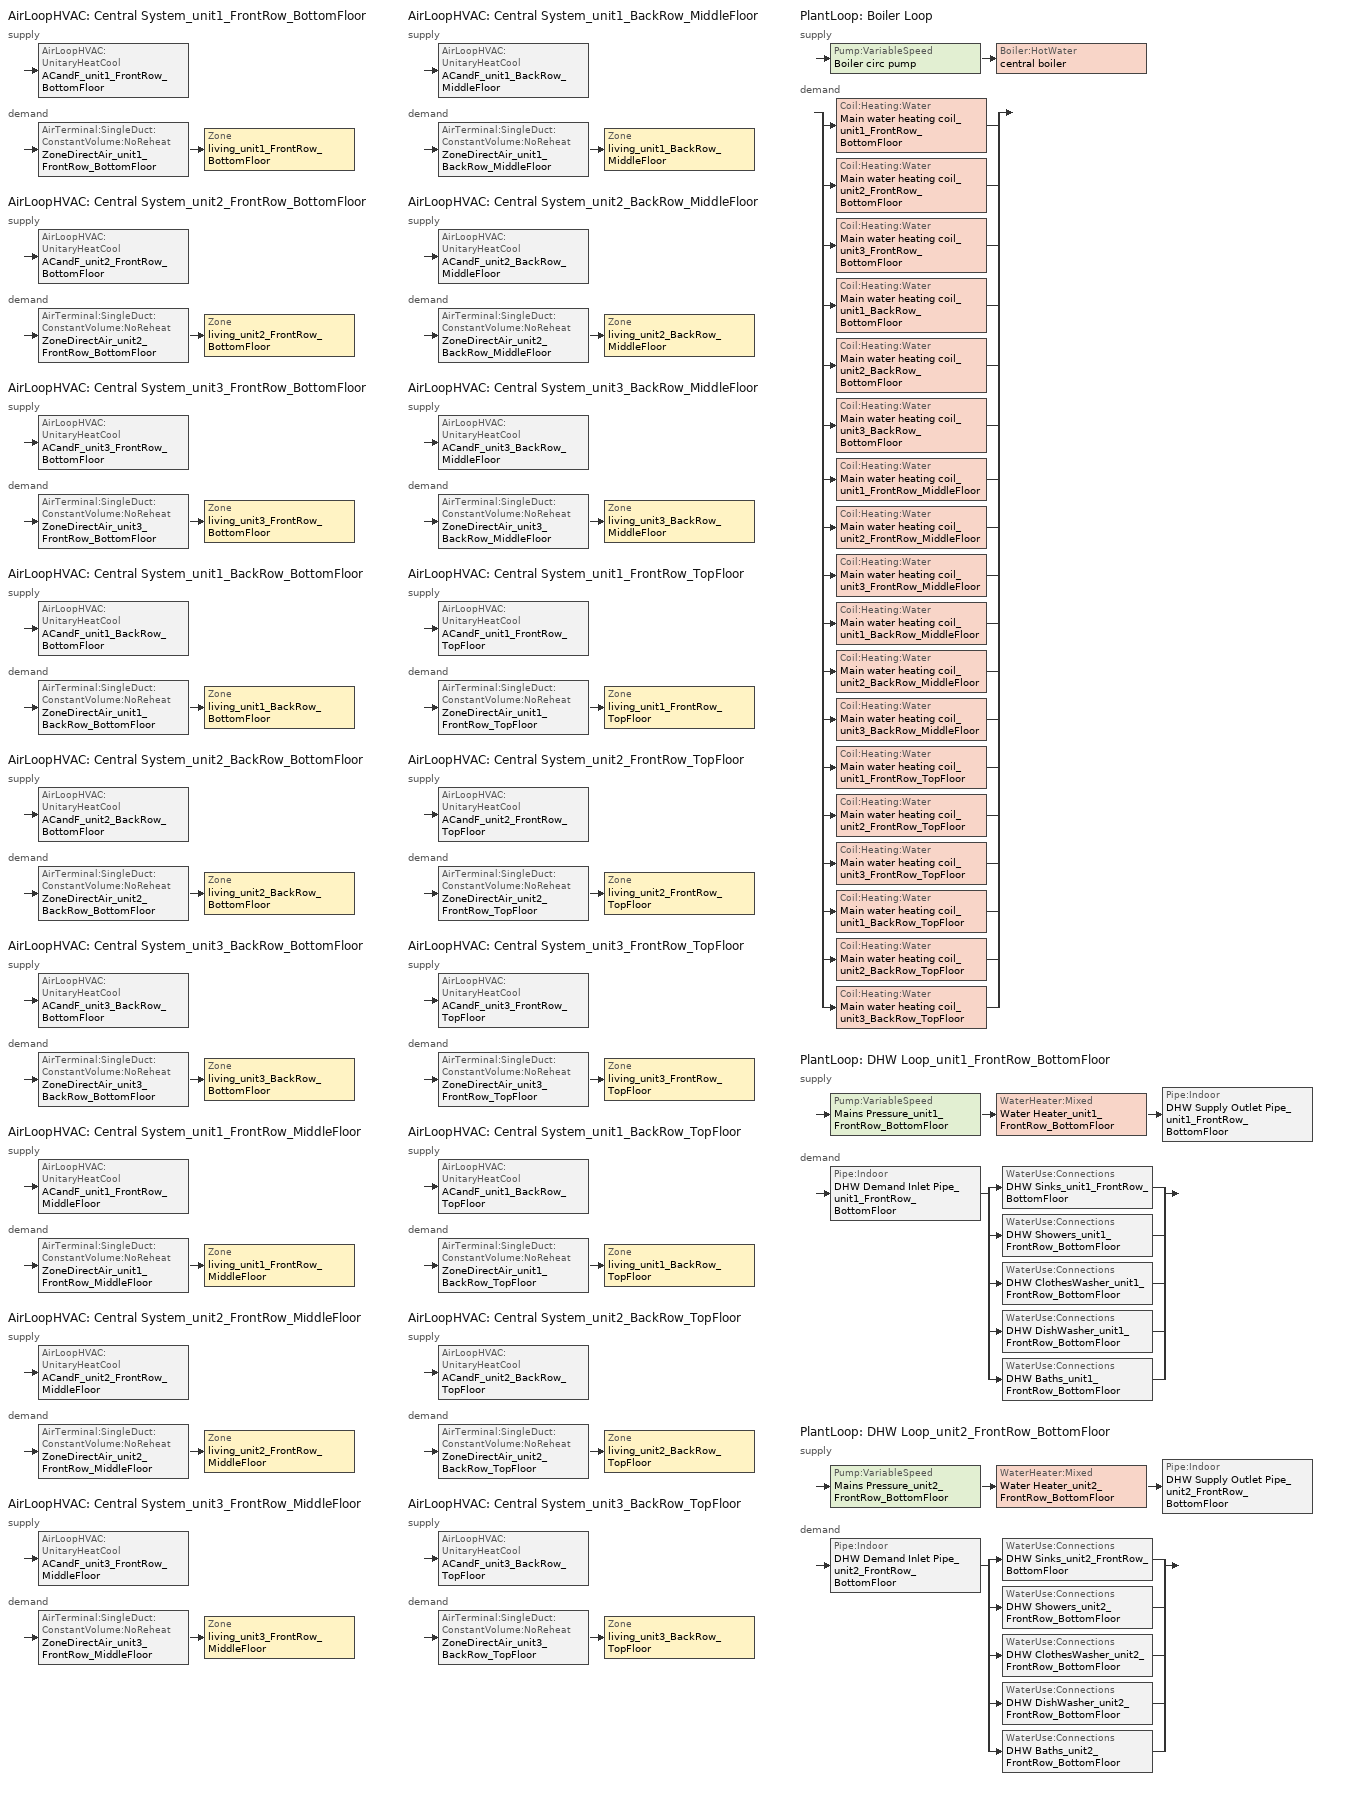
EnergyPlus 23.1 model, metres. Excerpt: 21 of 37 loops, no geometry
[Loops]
AirLoopHVAC 'Central System_unit1_FrontRow_BottomFloor'
 supply: AirLoopHVAC:UnitaryHeatCool 'ACandF_unit1_FrontRow_BottomFloor'
 demand: AirTerminal:SingleDuct:ConstantVolume:NoReheat 'ZoneDirectAir_unit1_FrontRow_BottomFloor' > Zone 'living_unit1_FrontRow_BottomFloor'
AirLoopHVAC 'Central System_unit2_FrontRow_BottomFloor'
 supply: AirLoopHVAC:UnitaryHeatCool 'ACandF_unit2_FrontRow_BottomFloor'
 demand: AirTerminal:SingleDuct:ConstantVolume:NoReheat 'ZoneDirectAir_unit2_FrontRow_BottomFloor' > Zone 'living_unit2_FrontRow_BottomFloor'
AirLoopHVAC 'Central System_unit3_FrontRow_BottomFloor'
 supply: AirLoopHVAC:UnitaryHeatCool 'ACandF_unit3_FrontRow_BottomFloor'
 demand: AirTerminal:SingleDuct:ConstantVolume:NoReheat 'ZoneDirectAir_unit3_FrontRow_BottomFloor' > Zone 'living_unit3_FrontRow_BottomFloor'
AirLoopHVAC 'Central System_unit1_BackRow_BottomFloor'
 supply: AirLoopHVAC:UnitaryHeatCool 'ACandF_unit1_BackRow_BottomFloor'
 demand: AirTerminal:SingleDuct:ConstantVolume:NoReheat 'ZoneDirectAir_unit1_BackRow_BottomFloor' > Zone 'living_unit1_BackRow_BottomFloor'
AirLoopHVAC 'Central System_unit2_BackRow_BottomFloor'
 supply: AirLoopHVAC:UnitaryHeatCool 'ACandF_unit2_BackRow_BottomFloor'
 demand: AirTerminal:SingleDuct:ConstantVolume:NoReheat 'ZoneDirectAir_unit2_BackRow_BottomFloor' > Zone 'living_unit2_BackRow_BottomFloor'
AirLoopHVAC 'Central System_unit3_BackRow_BottomFloor'
 supply: AirLoopHVAC:UnitaryHeatCool 'ACandF_unit3_BackRow_BottomFloor'
 demand: AirTerminal:SingleDuct:ConstantVolume:NoReheat 'ZoneDirectAir_unit3_BackRow_BottomFloor' > Zone 'living_unit3_BackRow_BottomFloor'
AirLoopHVAC 'Central System_unit1_FrontRow_MiddleFloor'
 supply: AirLoopHVAC:UnitaryHeatCool 'ACandF_unit1_FrontRow_MiddleFloor'
 demand: AirTerminal:SingleDuct:ConstantVolume:NoReheat 'ZoneDirectAir_unit1_FrontRow_MiddleFloor' > Zone 'living_unit1_FrontRow_MiddleFloor'
AirLoopHVAC 'Central System_unit2_FrontRow_MiddleFloor'
 supply: AirLoopHVAC:UnitaryHeatCool 'ACandF_unit2_FrontRow_MiddleFloor'
 demand: AirTerminal:SingleDuct:ConstantVolume:NoReheat 'ZoneDirectAir_unit2_FrontRow_MiddleFloor' > Zone 'living_unit2_FrontRow_MiddleFloor'
AirLoopHVAC 'Central System_unit3_FrontRow_MiddleFloor'
 supply: AirLoopHVAC:UnitaryHeatCool 'ACandF_unit3_FrontRow_MiddleFloor'
 demand: AirTerminal:SingleDuct:ConstantVolume:NoReheat 'ZoneDirectAir_unit3_FrontRow_MiddleFloor' > Zone 'living_unit3_FrontRow_MiddleFloor'
AirLoopHVAC 'Central System_unit1_BackRow_MiddleFloor'
 supply: AirLoopHVAC:UnitaryHeatCool 'ACandF_unit1_BackRow_MiddleFloor'
 demand: AirTerminal:SingleDuct:ConstantVolume:NoReheat 'ZoneDirectAir_unit1_BackRow_MiddleFloor' > Zone 'living_unit1_BackRow_MiddleFloor'
AirLoopHVAC 'Central System_unit2_BackRow_MiddleFloor'
 supply: AirLoopHVAC:UnitaryHeatCool 'ACandF_unit2_BackRow_MiddleFloor'
 demand: AirTerminal:SingleDuct:ConstantVolume:NoReheat 'ZoneDirectAir_unit2_BackRow_MiddleFloor' > Zone 'living_unit2_BackRow_MiddleFloor'
AirLoopHVAC 'Central System_unit3_BackRow_MiddleFloor'
 supply: AirLoopHVAC:UnitaryHeatCool 'ACandF_unit3_BackRow_MiddleFloor'
 demand: AirTerminal:SingleDuct:ConstantVolume:NoReheat 'ZoneDirectAir_unit3_BackRow_MiddleFloor' > Zone 'living_unit3_BackRow_MiddleFloor'
AirLoopHVAC 'Central System_unit1_FrontRow_TopFloor'
 supply: AirLoopHVAC:UnitaryHeatCool 'ACandF_unit1_FrontRow_TopFloor'
 demand: AirTerminal:SingleDuct:ConstantVolume:NoReheat 'ZoneDirectAir_unit1_FrontRow_TopFloor' > Zone 'living_unit1_FrontRow_TopFloor'
AirLoopHVAC 'Central System_unit2_FrontRow_TopFloor'
 supply: AirLoopHVAC:UnitaryHeatCool 'ACandF_unit2_FrontRow_TopFloor'
 demand: AirTerminal:SingleDuct:ConstantVolume:NoReheat 'ZoneDirectAir_unit2_FrontRow_TopFloor' > Zone 'living_unit2_FrontRow_TopFloor'
AirLoopHVAC 'Central System_unit3_FrontRow_TopFloor'
 supply: AirLoopHVAC:UnitaryHeatCool 'ACandF_unit3_FrontRow_TopFloor'
 demand: AirTerminal:SingleDuct:ConstantVolume:NoReheat 'ZoneDirectAir_unit3_FrontRow_TopFloor' > Zone 'living_unit3_FrontRow_TopFloor'
AirLoopHVAC 'Central System_unit1_BackRow_TopFloor'
 supply: AirLoopHVAC:UnitaryHeatCool 'ACandF_unit1_BackRow_TopFloor'
 demand: AirTerminal:SingleDuct:ConstantVolume:NoReheat 'ZoneDirectAir_unit1_BackRow_TopFloor' > Zone 'living_unit1_BackRow_TopFloor'
AirLoopHVAC 'Central System_unit2_BackRow_TopFloor'
 supply: AirLoopHVAC:UnitaryHeatCool 'ACandF_unit2_BackRow_TopFloor'
 demand: AirTerminal:SingleDuct:ConstantVolume:NoReheat 'ZoneDirectAir_unit2_BackRow_TopFloor' > Zone 'living_unit2_BackRow_TopFloor'
AirLoopHVAC 'Central System_unit3_BackRow_TopFloor'
 supply: AirLoopHVAC:UnitaryHeatCool 'ACandF_unit3_BackRow_TopFloor'
 demand: AirTerminal:SingleDuct:ConstantVolume:NoReheat 'ZoneDirectAir_unit3_BackRow_TopFloor' > Zone 'living_unit3_BackRow_TopFloor'
PlantLoop 'Boiler Loop'
 supply: Pump:VariableSpeed 'Boiler circ pump' > Boiler:HotWater 'central boiler'
 demand: split
  | Coil:Heating:Water 'Main water heating coil_unit1_FrontRow_BottomFloor'
  | Coil:Heating:Water 'Main water heating coil_unit2_FrontRow_BottomFloor'
  | Coil:Heating:Water 'Main water heating coil_unit3_FrontRow_BottomFloor'
  | Coil:Heating:Water 'Main water heating coil_unit1_BackRow_BottomFloor'
  | Coil:Heating:Water 'Main water heating coil_unit2_BackRow_BottomFloor'
  | Coil:Heating:Water 'Main water heating coil_unit3_BackRow_BottomFloor'
  | Coil:Heating:Water 'Main water heating coil_unit1_FrontRow_MiddleFloor'
  | Coil:Heating:Water 'Main water heating coil_unit2_FrontRow_MiddleFloor'
  | Coil:Heating:Water 'Main water heating coil_unit3_FrontRow_MiddleFloor'
  | Coil:Heating:Water 'Main water heating coil_unit1_BackRow_MiddleFloor'
  | Coil:Heating:Water 'Main water heating coil_unit2_BackRow_MiddleFloor'
  | Coil:Heating:Water 'Main water heating coil_unit3_BackRow_MiddleFloor'
  | Coil:Heating:Water 'Main water heating coil_unit1_FrontRow_TopFloor'
  | Coil:Heating:Water 'Main water heating coil_unit2_FrontRow_TopFloor'
  | Coil:Heating:Water 'Main water heating coil_unit3_FrontRow_TopFloor'
  | Coil:Heating:Water 'Main water heating coil_unit1_BackRow_TopFloor'
  | Coil:Heating:Water 'Main water heating coil_unit2_BackRow_TopFloor'
  | Coil:Heating:Water 'Main water heating coil_unit3_BackRow_TopFloor'
PlantLoop 'DHW Loop_unit1_FrontRow_BottomFloor'
 supply: Pump:VariableSpeed 'Mains Pressure_unit1_FrontRow_BottomFloor' > WaterHeater:Mixed 'Water Heater_unit1_FrontRow_BottomFloor' > Pipe:Indoor 'DHW Supply Outlet Pipe_unit1_FrontRow_BottomFloor'
 demand: Pipe:Indoor 'DHW Demand Inlet Pipe_unit1_FrontRow_BottomFloor' > split
  | WaterUse:Connections 'DHW Sinks_unit1_FrontRow_BottomFloor'
  | WaterUse:Connections 'DHW Showers_unit1_FrontRow_BottomFloor'
  | WaterUse:Connections 'DHW ClothesWasher_unit1_FrontRow_BottomFloor'
  | WaterUse:Connections 'DHW DishWasher_unit1_FrontRow_BottomFloor'
  | WaterUse:Connections 'DHW Baths_unit1_FrontRow_BottomFloor'
PlantLoop 'DHW Loop_unit2_FrontRow_BottomFloor'
 supply: Pump:VariableSpeed 'Mains Pressure_unit2_FrontRow_BottomFloor' > WaterHeater:Mixed 'Water Heater_unit2_FrontRow_BottomFloor' > Pipe:Indoor 'DHW Supply Outlet Pipe_unit2_FrontRow_BottomFloor'
 demand: Pipe:Indoor 'DHW Demand Inlet Pipe_unit2_FrontRow_BottomFloor' > split
  | WaterUse:Connections 'DHW Sinks_unit2_FrontRow_BottomFloor'
  | WaterUse:Connections 'DHW Showers_unit2_FrontRow_BottomFloor'
  | WaterUse:Connections 'DHW ClothesWasher_unit2_FrontRow_BottomFloor'
  | WaterUse:Connections 'DHW DishWasher_unit2_FrontRow_BottomFloor'
  | WaterUse:Connections 'DHW Baths_unit2_FrontRow_BottomFloor'
[Material] Thermal Absorptance=0.9
Name | Roughness | Thickness {m} | Conductivity {W/m-K} | Density {kg/m3} | Specific Heat {J/kg-K} | Solar Absorptance | Visible Absorptance
CopperPipe | MediumRough | 0.01905 | 401 | 2243 | 837 | 0.65 | 0.65
Pipe Insulation | VeryRough | 0.0406504 | 0.0331717 | 91 | 836 | 0.5 | 0.5
[Construction]
Insulated Pipe: Pipe Insulation, CopperPipe
[ThermostatSetpoint:DualSetpoint]
thermostat_living Dual SP Control: Heating Setpoint Temperature Schedule=heating_sch; Cooling Setpoint Temperature Schedule=cooling_sch
[Sizing:Zone] Zone Cooling Design Supply Air Temperature Input Method=SupplyAirTemperature; Zone Cooling Design Supply Air Temperature {C}=12; Zone Heating Design Supply Air Temperature Input Method=SupplyAirTemperature; Zone Heating Design Supply Air Temperature {C}=50; Zone Cooling Design Supply Air Humidity Ratio {kgWater/kgDryAir}=0.0075; Zone Heating Design Supply Air Humidity Ratio {kgWater/kgDryAir}=0.008; Cooling Design Air Flow Method=DesignDay; Cooling Minimum Air Flow per Zone Floor Area {m3/s-m2}=0.000762; Heating Design Air Flow Method=DesignDay; Heating Maximum Air Flow per Zone Floor Area {m3/s-m2}=0.002032; Heating Maximum Air Flow {m3/s}=0.141576; Heating Maximum Air Flow Fraction=0.3
Name | Design Specification Outdoor Air Object
living_unit1_FrontRow_BottomFloor | SZ_DSOA_living_unit1_FrontRow_BottomFloor
living_unit2_FrontRow_BottomFloor | SZ_DSOA_living_unit2_FrontRow_BottomFloor
living_unit3_FrontRow_BottomFloor | SZ_DSOA_living_unit3_FrontRow_BottomFloor
living_unit1_BackRow_BottomFloor | SZ_DSOA_living_unit1_BackRow_BottomFloor
living_unit2_BackRow_BottomFloor | SZ_DSOA_living_unit2_BackRow_BottomFloor
living_unit3_BackRow_BottomFloor | SZ_DSOA_living_unit3_BackRow_BottomFloor
living_unit1_FrontRow_MiddleFloor | SZ_DSOA_living_unit1_FrontRow_MiddleFloor
living_unit2_FrontRow_MiddleFloor | SZ_DSOA_living_unit2_FrontRow_MiddleFloor
living_unit3_FrontRow_MiddleFloor | SZ_DSOA_living_unit3_FrontRow_MiddleFloor
living_unit1_BackRow_MiddleFloor | SZ_DSOA_living_unit1_BackRow_MiddleFloor
living_unit2_BackRow_MiddleFloor | SZ_DSOA_living_unit2_BackRow_MiddleFloor
living_unit3_BackRow_MiddleFloor | SZ_DSOA_living_unit3_BackRow_MiddleFloor
living_unit1_FrontRow_TopFloor | SZ_DSOA_living_unit1_FrontRow_TopFloor
living_unit2_FrontRow_TopFloor | SZ_DSOA_living_unit2_FrontRow_TopFloor
living_unit3_FrontRow_TopFloor | SZ_DSOA_living_unit3_FrontRow_TopFloor
living_unit1_BackRow_TopFloor | SZ_DSOA_living_unit1_BackRow_TopFloor
living_unit2_BackRow_TopFloor | SZ_DSOA_living_unit2_BackRow_TopFloor
living_unit3_BackRow_TopFloor | SZ_DSOA_living_unit3_BackRow_TopFloor
[Sizing:System] Type of Load to Size On=Sensible; Design Outdoor Air Flow Rate {m3/s}=autosize; Central Heating Maximum System Air Flow Ratio=1; Preheat Design Temperature {C}=7; Preheat Design Humidity Ratio {kgWater/kgDryAir}=0.008; Precool Design Temperature {C}=11; Precool Design Humidity Ratio {kgWater/kgDryAir}=0.0075; Central Cooling Design Supply Air Temperature {C}=12; Central Heating Design Supply Air Temperature {C}=50; Tpye of Zone Sum to Use=NonCoincident; 100% Outdoor Air in Cooling=No; 100% Outdoor Air in Heating=No; Central Cooling Design Supply Air Humidity Ratio {kgWater/kgDryAir}=0.0075; Central Heating Design Supply Air Humidity Ratio {kgWater/kgDryAir}=0.008; Cooling Supply Air Flow Rate Method=DesignDay; Heating Supply Air Flow Rate Method=DesignDay; Zone Maximum Outdoor Air Fraction=1; Cooling Design Capacity Method=FractionOfAutosizedCoolingCapacity; Cooling Design Capacity {W}=autosize; Fraction of Autosized Cooling Design Capacity=1.25; Heating Design Capacity Method=FractionOfAutosizedHeatingCapacity; Heating Design Capacity {W}=autosize; Fraction of Autosized Heating Design Capacity=1.15; Central Cooling Capacity Control Method=OnOff
Central System_unit1_FrontRow_BottomFloor; Central System_unit2_FrontRow_BottomFloor; Central System_unit3_FrontRow_BottomFloor; Central System_unit1_BackRow_BottomFloor; Central System_unit2_BackRow_BottomFloor; Central System_unit3_BackRow_BottomFloor; Central System_unit1_FrontRow_MiddleFloor; Central System_unit2_FrontRow_MiddleFloor; Central System_unit3_FrontRow_MiddleFloor; Central System_unit1_BackRow_MiddleFloor; Central System_unit2_BackRow_MiddleFloor; Central System_unit3_BackRow_MiddleFloor; Central System_unit1_FrontRow_TopFloor; Central System_unit2_FrontRow_TopFloor; Central System_unit3_FrontRow_TopFloor; Central System_unit1_BackRow_TopFloor; Central System_unit2_BackRow_TopFloor; Central System_unit3_BackRow_TopFloor
[ZoneControl:Thermostat] Control Type Schedule=zone_control_type; Control 1=thermostat_living Dual SP Control
Name | Zone or ZoneList
Zone Thermostat_unit1_FrontRow_BottomFloor | living_unit1_FrontRow_BottomFloor
Zone Thermostat_unit2_FrontRow_BottomFloor | living_unit2_FrontRow_BottomFloor
Zone Thermostat_unit3_FrontRow_BottomFloor | living_unit3_FrontRow_BottomFloor
Zone Thermostat_unit1_BackRow_BottomFloor | living_unit1_BackRow_BottomFloor
Zone Thermostat_unit2_BackRow_BottomFloor | living_unit2_BackRow_BottomFloor
Zone Thermostat_unit3_BackRow_BottomFloor | living_unit3_BackRow_BottomFloor
Zone Thermostat_unit1_FrontRow_MiddleFloor | living_unit1_FrontRow_MiddleFloor
Zone Thermostat_unit2_FrontRow_MiddleFloor | living_unit2_FrontRow_MiddleFloor
Zone Thermostat_unit3_FrontRow_MiddleFloor | living_unit3_FrontRow_MiddleFloor
Zone Thermostat_unit1_BackRow_MiddleFloor | living_unit1_BackRow_MiddleFloor
Zone Thermostat_unit2_BackRow_MiddleFloor | living_unit2_BackRow_MiddleFloor
Zone Thermostat_unit3_BackRow_MiddleFloor | living_unit3_BackRow_MiddleFloor
Zone Thermostat_unit1_FrontRow_TopFloor | living_unit1_FrontRow_TopFloor
Zone Thermostat_unit2_FrontRow_TopFloor | living_unit2_FrontRow_TopFloor
Zone Thermostat_unit3_FrontRow_TopFloor | living_unit3_FrontRow_TopFloor
Zone Thermostat_unit1_BackRow_TopFloor | living_unit1_BackRow_TopFloor
Zone Thermostat_unit2_BackRow_TopFloor | living_unit2_BackRow_TopFloor
Zone Thermostat_unit3_BackRow_TopFloor | living_unit3_BackRow_TopFloor
[AirTerminal:SingleDuct:ConstantVolume:NoReheat] Availability Schedule=always_avail; Maximum Air Flow Rate {m3/s}=autosize
ZoneDirectAir_unit1_FrontRow_BottomFloor; ZoneDirectAir_unit2_FrontRow_BottomFloor; ZoneDirectAir_unit3_FrontRow_BottomFloor; ZoneDirectAir_unit1_BackRow_BottomFloor; ZoneDirectAir_unit2_BackRow_BottomFloor; ZoneDirectAir_unit3_BackRow_BottomFloor; ZoneDirectAir_unit1_FrontRow_MiddleFloor; ZoneDirectAir_unit2_FrontRow_MiddleFloor; ZoneDirectAir_unit3_FrontRow_MiddleFloor; ZoneDirectAir_unit1_BackRow_MiddleFloor; ZoneDirectAir_unit2_BackRow_MiddleFloor; ZoneDirectAir_unit3_BackRow_MiddleFloor; ZoneDirectAir_unit1_FrontRow_TopFloor; ZoneDirectAir_unit2_FrontRow_TopFloor; ZoneDirectAir_unit3_FrontRow_TopFloor; ZoneDirectAir_unit1_BackRow_TopFloor; ZoneDirectAir_unit2_BackRow_TopFloor; ZoneDirectAir_unit3_BackRow_TopFloor
[DesignSpecification:OutdoorAir] Outdoor Air Method=Flow/Zone; Outdoor Air Flow per Person {m3/s-person}=0; Outdoor Air Flow per Zone {m3/s}=0.0212376
SZ_DSOA_living_unit1_FrontRow_BottomFloor; SZ_DSOA_living_unit2_FrontRow_BottomFloor; SZ_DSOA_living_unit3_FrontRow_BottomFloor; SZ_DSOA_living_unit1_BackRow_BottomFloor; SZ_DSOA_living_unit2_BackRow_BottomFloor; SZ_DSOA_living_unit3_BackRow_BottomFloor; SZ_DSOA_living_unit1_FrontRow_MiddleFloor; SZ_DSOA_living_unit2_FrontRow_MiddleFloor; SZ_DSOA_living_unit3_FrontRow_MiddleFloor; SZ_DSOA_living_unit1_BackRow_MiddleFloor; SZ_DSOA_living_unit2_BackRow_MiddleFloor; SZ_DSOA_living_unit3_BackRow_MiddleFloor; SZ_DSOA_living_unit1_FrontRow_TopFloor; SZ_DSOA_living_unit2_FrontRow_TopFloor; SZ_DSOA_living_unit3_FrontRow_TopFloor; SZ_DSOA_living_unit1_BackRow_TopFloor; SZ_DSOA_living_unit2_BackRow_TopFloor; SZ_DSOA_living_unit3_BackRow_TopFloor
[Coil:Cooling:DX:SingleSpeed] Availability Schedule=always_avail; Gross Rated Total Cooling Capacity {W}=autosize; Gross Rated Sensible Heat Ratio=autosize; Gross Rated Cooling COP=4.09263; Rated Air Flow Rate {m3/s}=autosize; Total Cooling Capacity Function of Temperature Curve=Cool-Cap-FT; Total Cooling Capacity Function of Flow Fraction Curve=ConstantCubic; Energy Input Ratio Function of Temperature Curve=Cool-EIR-FT; Energy Input Ratio Function of Flow Fraction Curve=ConstantCubic; Part Load Fraction Correlation Curve=Cool-PLF-fPLR
DX Cooling Coil_unit1_FrontRow_BottomFloor; DX Cooling Coil_unit2_FrontRow_BottomFloor; DX Cooling Coil_unit3_FrontRow_BottomFloor; DX Cooling Coil_unit1_BackRow_BottomFloor; DX Cooling Coil_unit2_BackRow_BottomFloor; DX Cooling Coil_unit3_BackRow_BottomFloor; DX Cooling Coil_unit1_FrontRow_MiddleFloor; DX Cooling Coil_unit2_FrontRow_MiddleFloor; DX Cooling Coil_unit3_FrontRow_MiddleFloor; DX Cooling Coil_unit1_BackRow_MiddleFloor; DX Cooling Coil_unit2_BackRow_MiddleFloor; DX Cooling Coil_unit3_BackRow_MiddleFloor; DX Cooling Coil_unit1_FrontRow_TopFloor; DX Cooling Coil_unit2_FrontRow_TopFloor; DX Cooling Coil_unit3_FrontRow_TopFloor; DX Cooling Coil_unit1_BackRow_TopFloor; DX Cooling Coil_unit2_BackRow_TopFloor; DX Cooling Coil_unit3_BackRow_TopFloor
[Fan:OnOff] Availability Schedule=always_avail
Name | Fan Efficiency   #From the study from Dave... | Pressure Rise {Pa}   #based on 0.5W/cfm assuming 1200 cfm,motor eff = 0.65 @ 400cfm/ton and fan eff = 0.58... | Maximum Flow Rate {m3/s} | Motor Efficiency   #From the study from Dave @ 400cfm/ton and back calculating for seer > 13... | Motor In Airstream Fraction | Fan Efficiency			# Fan consumption added during post-processing @ 2.8 cfm/W | Pressure Rise {Pa} | Motor Efficiency | Fan Efficiency			 # Fan consumption added during post-processing @ 2.8 cfm/W
Supply Fan_unit1_FrontRow_BottomFloor; Supply Fan_unit2_FrontRow_BottomFloor; Supply Fan_unit3_FrontRow_BottomFloor; Supply Fan_unit1_BackRow_BottomFloor; Supply Fan_unit2_BackRow_BottomFloor; Supply Fan_unit3_BackRow_BottomFloor; Supply Fan_unit1_FrontRow_MiddleFloor; Supply Fan_unit2_FrontRow_MiddleFloor; Supply Fan_unit3_FrontRow_MiddleFloor; Supply Fan_unit1_BackRow_MiddleFloor; Supply Fan_unit2_BackRow_MiddleFloor; Supply Fan_unit3_BackRow_MiddleFloor; Supply Fan_unit1_FrontRow_TopFloor; Supply Fan_unit2_FrontRow_TopFloor; Supply Fan_unit3_FrontRow_TopFloor; Supply Fan_unit1_BackRow_TopFloor; Supply Fan_unit2_BackRow_TopFloor; Supply Fan_unit3_BackRow_TopFloor | 0.50054 | 400 | autosize | 0.863 | 1
OASupplyFan_unit1_FrontRow_BottomFloor; OASupplyFan_unit2_FrontRow_BottomFloor; OASupplyFan_unit3_FrontRow_BottomFloor; OASupplyFan_unit1_BackRow_BottomFloor; OASupplyFan_unit2_BackRow_BottomFloor; OASupplyFan_unit3_BackRow_BottomFloor; OASupplyFan_unit1_FrontRow_MiddleFloor; OASupplyFan_unit2_FrontRow_MiddleFloor; OASupplyFan_unit3_FrontRow_MiddleFloor; OASupplyFan_unit1_BackRow_MiddleFloor; OASupplyFan_unit2_BackRow_MiddleFloor; OASupplyFan_unit3_BackRow_MiddleFloor; OASupplyFan_unit1_FrontRow_TopFloor; OASupplyFan_unit2_FrontRow_TopFloor; OASupplyFan_unit3_FrontRow_TopFloor; OASupplyFan_unit1_BackRow_TopFloor; OASupplyFan_unit2_BackRow_TopFloor; OASupplyFan_unit3_BackRow_TopFloor |  |  | 0.0212376 |  | 0 | 0.6 | 1059.44 | 1
OAExhaustFan_unit1_FrontRow_BottomFloor; OAExhaustFan_unit2_FrontRow_BottomFloor; OAExhaustFan_unit3_FrontRow_BottomFloor; OAExhaustFan_unit1_BackRow_BottomFloor; OAExhaustFan_unit2_BackRow_BottomFloor; OAExhaustFan_unit3_BackRow_BottomFloor; OAExhaustFan_unit1_FrontRow_MiddleFloor; OAExhaustFan_unit2_FrontRow_MiddleFloor; OAExhaustFan_unit3_FrontRow_MiddleFloor; OAExhaustFan_unit1_BackRow_MiddleFloor; OAExhaustFan_unit2_BackRow_MiddleFloor; OAExhaustFan_unit3_BackRow_MiddleFloor; OAExhaustFan_unit1_FrontRow_TopFloor; OAExhaustFan_unit2_FrontRow_TopFloor; OAExhaustFan_unit3_FrontRow_TopFloor; OAExhaustFan_unit1_BackRow_TopFloor; OAExhaustFan_unit2_BackRow_TopFloor; OAExhaustFan_unit3_BackRow_TopFloor |  |  | 0.0212376 |  | 0 |  | 1059.44 | 1 | 0.6
[AirLoopHVAC] Design Supply Air Flow Rate {m3/s}=autosize
Central System_unit1_FrontRow_BottomFloor; Central System_unit2_FrontRow_BottomFloor; Central System_unit3_FrontRow_BottomFloor; Central System_unit1_BackRow_BottomFloor; Central System_unit2_BackRow_BottomFloor; Central System_unit3_BackRow_BottomFloor; Central System_unit1_FrontRow_MiddleFloor; Central System_unit2_FrontRow_MiddleFloor; Central System_unit3_FrontRow_MiddleFloor; Central System_unit1_BackRow_MiddleFloor; Central System_unit2_BackRow_MiddleFloor; Central System_unit3_BackRow_MiddleFloor; Central System_unit1_FrontRow_TopFloor; Central System_unit2_FrontRow_TopFloor; Central System_unit3_FrontRow_TopFloor; Central System_unit1_BackRow_TopFloor; Central System_unit2_BackRow_TopFloor; Central System_unit3_BackRow_TopFloor
[AirLoopHVAC:UnitaryHeatCool] Availability Schedule=always_avail; Supply Air Fan Operating Mode Schedule=fan_cycle; Maximum Supply Air Temperature {C}=80; Supply Air Flow Rate During Cooling Operation {m3/s}=autosize; Supply Air Flow Rate During Heating Operation {m3/s}=autosize; Supply Air Flow Rate When No Cooling or Heating is Needed {m3/s}=0; Fan Placement=BlowThrough; Dehumidification Control Type=None
Name | Controlling Zone or Thermostat Location | Supply Fan | Heating Coil | Cooling Coil
ACandF_unit1_FrontRow_BottomFloor | living_unit1_FrontRow_BottomFloor | Supply Fan_unit1_FrontRow_BottomFloor | Main water Heating Coil_unit1_FrontRow_BottomFloor | DX Cooling Coil_unit1_FrontRow_BottomFloor
ACandF_unit2_FrontRow_BottomFloor | living_unit2_FrontRow_BottomFloor | Supply Fan_unit2_FrontRow_BottomFloor | Main water Heating Coil_unit2_FrontRow_BottomFloor | DX Cooling Coil_unit2_FrontRow_BottomFloor
ACandF_unit3_FrontRow_BottomFloor | living_unit3_FrontRow_BottomFloor | Supply Fan_unit3_FrontRow_BottomFloor | Main water Heating Coil_unit3_FrontRow_BottomFloor | DX Cooling Coil_unit3_FrontRow_BottomFloor
ACandF_unit1_BackRow_BottomFloor | living_unit1_BackRow_BottomFloor | Supply Fan_unit1_BackRow_BottomFloor | Main water Heating Coil_unit1_BackRow_BottomFloor | DX Cooling Coil_unit1_BackRow_BottomFloor
ACandF_unit2_BackRow_BottomFloor | living_unit2_BackRow_BottomFloor | Supply Fan_unit2_BackRow_BottomFloor | Main water Heating Coil_unit2_BackRow_BottomFloor | DX Cooling Coil_unit2_BackRow_BottomFloor
ACandF_unit3_BackRow_BottomFloor | living_unit3_BackRow_BottomFloor | Supply Fan_unit3_BackRow_BottomFloor | Main water Heating Coil_unit3_BackRow_BottomFloor | DX Cooling Coil_unit3_BackRow_BottomFloor
ACandF_unit1_FrontRow_MiddleFloor | living_unit1_FrontRow_MiddleFloor | Supply Fan_unit1_FrontRow_MiddleFloor | Main water Heating Coil_unit1_FrontRow_MiddleFloor | DX Cooling Coil_unit1_FrontRow_MiddleFloor
ACandF_unit2_FrontRow_MiddleFloor | living_unit2_FrontRow_MiddleFloor | Supply Fan_unit2_FrontRow_MiddleFloor | Main water Heating Coil_unit2_FrontRow_MiddleFloor | DX Cooling Coil_unit2_FrontRow_MiddleFloor
ACandF_unit3_FrontRow_MiddleFloor | living_unit3_FrontRow_MiddleFloor | Supply Fan_unit3_FrontRow_MiddleFloor | Main water Heating Coil_unit3_FrontRow_MiddleFloor | DX Cooling Coil_unit3_FrontRow_MiddleFloor
ACandF_unit1_BackRow_MiddleFloor | living_unit1_BackRow_MiddleFloor | Supply Fan_unit1_BackRow_MiddleFloor | Main water Heating Coil_unit1_BackRow_MiddleFloor | DX Cooling Coil_unit1_BackRow_MiddleFloor
ACandF_unit2_BackRow_MiddleFloor | living_unit2_BackRow_MiddleFloor | Supply Fan_unit2_BackRow_MiddleFloor | Main water Heating Coil_unit2_BackRow_MiddleFloor | DX Cooling Coil_unit2_BackRow_MiddleFloor
ACandF_unit3_BackRow_MiddleFloor | living_unit3_BackRow_MiddleFloor | Supply Fan_unit3_BackRow_MiddleFloor | Main water Heating Coil_unit3_BackRow_MiddleFloor | DX Cooling Coil_unit3_BackRow_MiddleFloor
ACandF_unit1_FrontRow_TopFloor | living_unit1_FrontRow_TopFloor | Supply Fan_unit1_FrontRow_TopFloor | Main water Heating Coil_unit1_FrontRow_TopFloor | DX Cooling Coil_unit1_FrontRow_TopFloor
ACandF_unit2_FrontRow_TopFloor | living_unit2_FrontRow_TopFloor | Supply Fan_unit2_FrontRow_TopFloor | Main water Heating Coil_unit2_FrontRow_TopFloor | DX Cooling Coil_unit2_FrontRow_TopFloor
ACandF_unit3_FrontRow_TopFloor | living_unit3_FrontRow_TopFloor | Supply Fan_unit3_FrontRow_TopFloor | Main water Heating Coil_unit3_FrontRow_TopFloor | DX Cooling Coil_unit3_FrontRow_TopFloor
ACandF_unit1_BackRow_TopFloor | living_unit1_BackRow_TopFloor | Supply Fan_unit1_BackRow_TopFloor | Main water Heating Coil_unit1_BackRow_TopFloor | DX Cooling Coil_unit1_BackRow_TopFloor
ACandF_unit2_BackRow_TopFloor | living_unit2_BackRow_TopFloor | Supply Fan_unit2_BackRow_TopFloor | Main water Heating Coil_unit2_BackRow_TopFloor | DX Cooling Coil_unit2_BackRow_TopFloor
ACandF_unit3_BackRow_TopFloor | living_unit3_BackRow_TopFloor | Supply Fan_unit3_BackRow_TopFloor | Main water Heating Coil_unit3_BackRow_TopFloor | DX Cooling Coil_unit3_BackRow_TopFloor
[Coil:Heating:Water] Availability Schedule=always_avail; U-Factor Times Area Value {W/K}=autosize; Maximum Water Flow Rate {m3/s}=autosize; Performance Input Method=UFactorTimesAreaAndDesignWaterFlowRate; Rated Capacity {W}=autosize; Rated Inlet Water Temperature {C}=82.2; Rated Inlet Air Temperature {C}=16.6; Rated Outlet Water Temperature {C}=71.1; Rated Outlet Air Temperature {C}=32.2; Rated Ratio for Air and Water Convection=0.5
Main water heating coil_unit1_FrontRow_BottomFloor; Main water heating coil_unit2_FrontRow_BottomFloor; Main water heating coil_unit3_FrontRow_BottomFloor; Main water heating coil_unit1_BackRow_BottomFloor; Main water heating coil_unit2_BackRow_BottomFloor; Main water heating coil_unit3_BackRow_BottomFloor; Main water heating coil_unit1_FrontRow_MiddleFloor; Main water heating coil_unit2_FrontRow_MiddleFloor; Main water heating coil_unit3_FrontRow_MiddleFloor; Main water heating coil_unit1_BackRow_MiddleFloor; Main water heating coil_unit2_BackRow_MiddleFloor; Main water heating coil_unit3_BackRow_MiddleFloor; Main water heating coil_unit1_FrontRow_TopFloor; Main water heating coil_unit2_FrontRow_TopFloor; Main water heating coil_unit3_FrontRow_TopFloor; Main water heating coil_unit1_BackRow_TopFloor; Main water heating coil_unit2_BackRow_TopFloor; Main water heating coil_unit3_BackRow_TopFloor
[Zone equipment]
living_unit1_FrontRow_BottomFloor: ZoneDirectAir_unit1_FrontRow_BottomFloor, ERV_unit1_FrontRow_BottomFloor
living_unit2_FrontRow_BottomFloor: ZoneDirectAir_unit2_FrontRow_BottomFloor, ERV_unit2_FrontRow_BottomFloor
living_unit3_FrontRow_BottomFloor: ZoneDirectAir_unit3_FrontRow_BottomFloor, ERV_unit3_FrontRow_BottomFloor
living_unit1_BackRow_BottomFloor: ZoneDirectAir_unit1_BackRow_BottomFloor, ERV_unit1_BackRow_BottomFloor
living_unit2_BackRow_BottomFloor: ZoneDirectAir_unit2_BackRow_BottomFloor, ERV_unit2_BackRow_BottomFloor
living_unit3_BackRow_BottomFloor: ZoneDirectAir_unit3_BackRow_BottomFloor, ERV_unit3_BackRow_BottomFloor
living_unit1_FrontRow_MiddleFloor: ZoneDirectAir_unit1_FrontRow_MiddleFloor, ERV_unit1_FrontRow_MiddleFloor
living_unit2_FrontRow_MiddleFloor: ZoneDirectAir_unit2_FrontRow_MiddleFloor, ERV_unit2_FrontRow_MiddleFloor
living_unit3_FrontRow_MiddleFloor: ZoneDirectAir_unit3_FrontRow_MiddleFloor, ERV_unit3_FrontRow_MiddleFloor
living_unit1_BackRow_MiddleFloor: ZoneDirectAir_unit1_BackRow_MiddleFloor, ERV_unit1_BackRow_MiddleFloor
living_unit2_BackRow_MiddleFloor: ZoneDirectAir_unit2_BackRow_MiddleFloor, ERV_unit2_BackRow_MiddleFloor
living_unit3_BackRow_MiddleFloor: ZoneDirectAir_unit3_BackRow_MiddleFloor, ERV_unit3_BackRow_MiddleFloor
living_unit1_FrontRow_TopFloor: ZoneDirectAir_unit1_FrontRow_TopFloor, ERV_unit1_FrontRow_TopFloor
living_unit2_FrontRow_TopFloor: ZoneDirectAir_unit2_FrontRow_TopFloor, ERV_unit2_FrontRow_TopFloor
living_unit3_FrontRow_TopFloor: ZoneDirectAir_unit3_FrontRow_TopFloor, ERV_unit3_FrontRow_TopFloor
living_unit1_BackRow_TopFloor: ZoneDirectAir_unit1_BackRow_TopFloor, ERV_unit1_BackRow_TopFloor
living_unit2_BackRow_TopFloor: ZoneDirectAir_unit2_BackRow_TopFloor, ERV_unit2_BackRow_TopFloor
living_unit3_BackRow_TopFloor: ZoneDirectAir_unit3_BackRow_TopFloor, ERV_unit3_BackRow_TopFloor
[ZoneHVAC:EnergyRecoveryVentilator] Availability Schedule=always_avail; Supply Air Flow Rate {m3/s}=0.0212376; Exhaust Air Flow Rate {m3/s}=0.0212376
Name | Heat Exchanger | Supply Air Fan | Exhaust Air Fan
ERV_unit1_FrontRow_BottomFloor | OA_Heat_Recovery_Unit1_FrontRow_BottomFloor | OASupplyFan_unit1_FrontRow_BottomFloor | OAExhaustFan_unit1_FrontRow_BottomFloor
ERV_unit2_FrontRow_BottomFloor | OA_Heat_Recovery_Unit2_FrontRow_BottomFloor | OASupplyFan_unit2_FrontRow_BottomFloor | OAExhaustFan_unit2_FrontRow_BottomFloor
ERV_unit3_FrontRow_BottomFloor | OA_Heat_Recovery_Unit3_FrontRow_BottomFloor | OASupplyFan_unit3_FrontRow_BottomFloor | OAExhaustFan_unit3_FrontRow_BottomFloor
ERV_unit1_BackRow_BottomFloor | OA_Heat_Recovery_Unit1_BackRow_BottomFloor | OASupplyFan_unit1_BackRow_BottomFloor | OAExhaustFan_unit1_BackRow_BottomFloor
ERV_unit2_BackRow_BottomFloor | OA_Heat_Recovery_Unit2_BackRow_BottomFloor | OASupplyFan_unit2_BackRow_BottomFloor | OAExhaustFan_unit2_BackRow_BottomFloor
ERV_unit3_BackRow_BottomFloor | OA_Heat_Recovery_Unit3_BackRow_BottomFloor | OASupplyFan_unit3_BackRow_BottomFloor | OAExhaustFan_unit3_BackRow_BottomFloor
ERV_unit1_FrontRow_MiddleFloor | OA_Heat_Recovery_Unit1_FrontRow_MiddleFloor | OASupplyFan_unit1_FrontRow_MiddleFloor | OAExhaustFan_unit1_FrontRow_MiddleFloor
ERV_unit2_FrontRow_MiddleFloor | OA_Heat_Recovery_Unit2_FrontRow_MiddleFloor | OASupplyFan_unit2_FrontRow_MiddleFloor | OAExhaustFan_unit2_FrontRow_MiddleFloor
ERV_unit3_FrontRow_MiddleFloor | OA_Heat_Recovery_Unit3_FrontRow_MiddleFloor | OASupplyFan_unit3_FrontRow_MiddleFloor | OAExhaustFan_unit3_FrontRow_MiddleFloor
ERV_unit1_BackRow_MiddleFloor | OA_Heat_Recovery_Unit1_BackRow_MiddleFloor | OASupplyFan_unit1_BackRow_MiddleFloor | OAExhaustFan_unit1_BackRow_MiddleFloor
ERV_unit2_BackRow_MiddleFloor | OA_Heat_Recovery_Unit2_BackRow_MiddleFloor | OASupplyFan_unit2_BackRow_MiddleFloor | OAExhaustFan_unit2_BackRow_MiddleFloor
ERV_unit3_BackRow_MiddleFloor | OA_Heat_Recovery_Unit3_BackRow_MiddleFloor | OASupplyFan_unit3_BackRow_MiddleFloor | OAExhaustFan_unit3_BackRow_MiddleFloor
ERV_unit1_FrontRow_TopFloor | OA_Heat_Recovery_Unit1_FrontRow_TopFloor | OASupplyFan_unit1_FrontRow_TopFloor | OAExhaustFan_unit1_FrontRow_TopFloor
ERV_unit2_FrontRow_TopFloor | OA_Heat_Recovery_Unit2_FrontRow_TopFloor | OASupplyFan_unit2_FrontRow_TopFloor | OAExhaustFan_unit2_FrontRow_TopFloor
ERV_unit3_FrontRow_TopFloor | OA_Heat_Recovery_Unit3_FrontRow_TopFloor | OASupplyFan_unit3_FrontRow_TopFloor | OAExhaustFan_unit3_FrontRow_TopFloor
ERV_unit1_BackRow_TopFloor | OA_Heat_Recovery_Unit1_BackRow_TopFloor | OASupplyFan_unit1_BackRow_TopFloor | OAExhaustFan_unit1_BackRow_TopFloor
ERV_unit2_BackRow_TopFloor | OA_Heat_Recovery_Unit2_BackRow_TopFloor | OASupplyFan_unit2_BackRow_TopFloor | OAExhaustFan_unit2_BackRow_TopFloor
ERV_unit3_BackRow_TopFloor | OA_Heat_Recovery_Unit3_BackRow_TopFloor | OASupplyFan_unit3_BackRow_TopFloor | OAExhaustFan_unit3_BackRow_TopFloor
[HeatExchanger:AirToAir:SensibleAndLatent] Availability Schedule=always_avail; Nominal Supply Air Flow Rate {m3/s}=0.0212376; Sensible Effectiveness at 100% Heating Air Flow=0.75; Latent Effectiveness at 100% Heating Air Flow=0; Sensible Effectiveness at 75% Heating Air Flow=0.75; Latent Effectiveness at 75% Heating Air Flow=0; Sensible Effectiveness at 100% Cooling Air Flow=0.75; Latent Effectiveness at 100% Cooling Air Flow=0; Sensible Effectiveness at 75% Cooling Air Flow=0.75; Latent Effectiveness at 75% Cooling Air Flow=0; Nominal Electric Power {W}=0; Supply Air Outlet Temperature Control=No; Heat Exchanger Type=Plate; Frost Control Type=None; Threshold Temperature {C}=-16.8333; Initial Defrost Time Fraction=0.083; Rate of Defrost Time Fraction Increase {1/K}=0.0216; Economizer Lockout=No
OA_Heat_Recovery_Unit1_FrontRow_BottomFloor; OA_Heat_Recovery_Unit2_FrontRow_BottomFloor; OA_Heat_Recovery_Unit3_FrontRow_BottomFloor; OA_Heat_Recovery_Unit1_BackRow_BottomFloor; OA_Heat_Recovery_Unit2_BackRow_BottomFloor; OA_Heat_Recovery_Unit3_BackRow_BottomFloor; OA_Heat_Recovery_Unit1_FrontRow_MiddleFloor; OA_Heat_Recovery_Unit2_FrontRow_MiddleFloor; OA_Heat_Recovery_Unit3_FrontRow_MiddleFloor; OA_Heat_Recovery_Unit1_BackRow_MiddleFloor; OA_Heat_Recovery_Unit2_BackRow_MiddleFloor; OA_Heat_Recovery_Unit3_BackRow_MiddleFloor; OA_Heat_Recovery_Unit1_FrontRow_TopFloor; OA_Heat_Recovery_Unit2_FrontRow_TopFloor; OA_Heat_Recovery_Unit3_FrontRow_TopFloor; OA_Heat_Recovery_Unit1_BackRow_TopFloor; OA_Heat_Recovery_Unit2_BackRow_TopFloor; OA_Heat_Recovery_Unit3_BackRow_TopFloor
[Pump:VariableSpeed] Motor Efficiency=1; Fraction of Motor Inefficiencies to Fluid Stream=0; Coefficient 1 of the Part Load Performance Curve=0; Coefficient 2 of the Part Load Performance Curve=1; Coefficient 3 of the Part Load Performance Curve=0; Coefficient 4 of the Part Load Performance Curve=0; Pump Control Type=Intermittent
Name | Rated Flow Rate {m3/s} | Rated Pump Head {Pa} | Rated Power Consumption {W} | Minimum Flow Rate {m3/s} | Design Maximum Flow Rate {m3/s} | Design Pump Head {Pa} | Design Power Consumption {W} | Design Minimum Flow Rate {m3/s}
Boiler circ pump | autosize | 1 | 0 | 0
Mains Pressure_unit1_FrontRow_BottomFloor; Mains Pressure_unit2_FrontRow_BottomFloor |  |  |  |  | autosize | 1 | 0 | 0
[Sizing:Plant] Loop Type=Heating
Name | Design Loop Exit Temperature {C} | Loop Design Temperature Difference {deltaC}
Boiler Loop | 82 | 11
DHW Loop_unit1_FrontRow_BottomFloor; DHW Loop_unit2_FrontRow_BottomFloor | 48.8889 | 5.55556
[Boiler:HotWater]
central boiler: naturalgas, autosize, 0.8, LeavingBoiler, autosize, 0, 1, 1, 99.9, LeavingSetpointModulated, 1
[PlantLoop] Fluid Type=Water; Maximum Loop Temperature {C}=100; Maximum Loop Flow Rate {m3/s}=autosize; Minimum Loop Flow Rate {m3/s}=0; Plant Loop Volume {m3}=autocalculate
Name | Plant Equipment Operation Scheme | Minimum Loop Temperature {C} | Load Distribution Scheme | Plant Loop Demand Calculation Scheme | Common Pipe Simulation | Pressure Simulation Type
Boiler Loop | Boiler Operation Scheme | 10 | SequentialLoad | SingleSetpoint | None | None
DHW Loop_unit1_FrontRow_BottomFloor | DHW Loop Operation_unit1_FrontRow_BottomFloor | 0 | Optimal
DHW Loop_unit2_FrontRow_BottomFloor | DHW Loop Operation_unit2_FrontRow_BottomFloor | 0 | Optimal
[PlantEquipmentList]
Central Boiler: central boiler
DHW Plant Equipment_unit1_FrontRow_BottomFloor: Water Heater_unit1_FrontRow_BottomFloor
DHW Plant Equipment_unit2_FrontRow_BottomFloor: Water Heater_unit2_FrontRow_BottomFloor
[PlantEquipmentOperation:HeatingLoad] Load Range 1 Lower Limit {W}=0
Name | Load Range 1 Upper Limit {W} | Range 1 Equipment List
Central Boiler Scheme | 1E+15 | Central Boiler
DHW Control Scheme_unit1_FrontRow_BottomFloor | 1000000000000000 | DHW Plant Equipment_unit1_FrontRow_BottomFloor
DHW Control Scheme_unit2_FrontRow_BottomFloor | 1000000000000000 | DHW Plant Equipment_unit2_FrontRow_BottomFloor
[PlantEquipmentOperationSchemes] Control Scheme 1 Schedule=always_avail
Name | Control Scheme 1
Boiler Operation Scheme | Central Boiler Scheme
DHW Loop Operation_unit1_FrontRow_BottomFloor | DHW Control Scheme_unit1_FrontRow_BottomFloor
DHW Loop Operation_unit2_FrontRow_BottomFloor | DHW Control Scheme_unit2_FrontRow_BottomFloor
[SetpointManager:OutdoorAirReset] Control Variable=Temperature; Setpoint at Outdoor Low Temperature {C}=80; Outdoor Low Temperature {C}=-12.22; Setpoint at Outdoor High Temperature {C}=48.89; Outdoor High Temperature {C}=21.11
Name | Setpoint Node or NodeList
HW loop setpoint manager | HW supply outlet node
boiler setpoint manager | central boiler outlet node
[WaterHeater:Mixed] Tank Volume {m3}=0.196841; Setpoint Temperature Schedule=dhw_setpt; Deadband Temperature Difference {deltaC}=2; Maximum Temperature Limit {C}=50; Heater Control Type=Cycle; Heater Maximum Capacity {W}=autosize; Heater Minimum Capacity {W}=0; Heater Ignition Minimum Flow Rate {m3/s}=0; Heater Fuel Type=FuelOilNo2; Heater Thermal Efficiency=0.8; Ambient Temperature Indicator=Zone; Off Cycle Loss Coefficient to Ambient Temperature {W/K}=4.59865; Off Cycle Loss Fraction to Zone=1; On Cycle Loss Coefficient to Ambient Temperature {W/K}=4.59865; On Cycle Loss Fraction to Zone=1; Peak Use Flow Rate {m3/s}=0; Use Side Effectiveness=1; Source Side Effectiveness=1; Use Side Design Flow Rate {m3/s}=autosize; Source Side Design Flow Rate {m3/s}=0; Indirect Water Heating Recovery Time {hr}=1.5
Name | Ambient Temperature Zone
Water Heater_unit1_FrontRow_BottomFloor | living_unit1_FrontRow_BottomFloor
Water Heater_unit2_FrontRow_BottomFloor | living_unit2_FrontRow_BottomFloor
[WaterHeater:Sizing] Design Mode=ResidentialHUD-FHAMinimum; Number of Bedrooms=2; Number of Bathrooms=2
Water Heater_unit1_FrontRow_BottomFloor; Water Heater_unit2_FrontRow_BottomFloor
[Pipe:Indoor] Construction=Insulated Pipe; Environment Type=ZONE; Pipe Inside Diameter {m}=0.02; Pipe Length {m}=2
Name | Ambient Temperature Zone
DHW Demand Inlet Pipe_unit1_FrontRow_BottomFloor; DHW Supply Outlet Pipe_unit1_FrontRow_BottomFloor | living_unit1_FrontRow_BottomFloor
DHW Demand Inlet Pipe_unit2_FrontRow_BottomFloor; DHW Supply Outlet Pipe_unit2_FrontRow_BottomFloor | living_unit2_FrontRow_BottomFloor
[SetpointManager:Scheduled] Control Variable=Temperature; Schedule=DHWSupplySetpoint
Name | Setpoint Node or NodeList
DHW Loop Setpoint Manager_unit1_FrontRow_BottomFloor | DHW Supply Outlet Node_unit1_FrontRow_BottomFloor
DHW Loop Setpoint Manager_unit2_FrontRow_BottomFloor | DHW Supply Outlet Node_unit2_FrontRow_BottomFloor
[WaterUse:Equipment]
Name | Peak Flow Rate {m3/s} | Flow Rate Fraction Schedule | Target Temperature Schedule
Clothes Washer_unit1_FrontRow_BottomFloor; Clothes Washer_unit2_FrontRow_BottomFloor | 1.08128e-06 | ClothesWasher_flow_sch | CWWaterTempSchedule
Dishwasher_unit1_FrontRow_BottomFloor; Dishwasher_unit2_FrontRow_BottomFloor | 4.24457e-07 | Dishwasher_flow_sch | DWWaterTempSchedule
Sinks_unit1_FrontRow_BottomFloor; Sinks_unit2_FrontRow_BottomFloor | 7.1934e-05 | BA_sink_sch | SSBWaterTempSchedule
Showers_unit1_FrontRow_BottomFloor; Showers_unit2_FrontRow_BottomFloor | 0.000141975 | BA_shower_sch | SSBWaterTempSchedule
Baths_unit1_FrontRow_BottomFloor; Baths_unit2_FrontRow_BottomFloor | 0.00027764 | BA_bath_sch | SSBWaterTempSchedule
[WaterUse:Connections] Drain Water Heat Exchanger Type=None
Name | Water Use Equipment 1
DHW Sinks_unit1_FrontRow_BottomFloor | Sinks_unit1_FrontRow_BottomFloor
DHW Showers_unit1_FrontRow_BottomFloor | Showers_unit1_FrontRow_BottomFloor
DHW ClothesWasher_unit1_FrontRow_BottomFloor | Clothes Washer_unit1_FrontRow_BottomFloor
DHW DishWasher_unit1_FrontRow_BottomFloor | Dishwasher_unit1_FrontRow_BottomFloor
DHW Baths_unit1_FrontRow_BottomFloor | Baths_unit1_FrontRow_BottomFloor
DHW Sinks_unit2_FrontRow_BottomFloor | Sinks_unit2_FrontRow_BottomFloor
DHW Showers_unit2_FrontRow_BottomFloor | Showers_unit2_FrontRow_BottomFloor
DHW ClothesWasher_unit2_FrontRow_BottomFloor | Clothes Washer_unit2_FrontRow_BottomFloor
DHW DishWasher_unit2_FrontRow_BottomFloor | Dishwasher_unit2_FrontRow_BottomFloor
DHW Baths_unit2_FrontRow_BottomFloor | Baths_unit2_FrontRow_BottomFloor
[Schedule:Compact]
BA_shower_sch: Through: 12/31, For: AllDays, Until: 1:00, 0.00083182, Until: 2:00, 0.0003781, Until: 3:00, 0.00022686, Until: 4:00, 0.0003781, Until: 5:00, 0.00105868, Until: 6:00, 0.00393224, Until: 7:00, 0.00892316, Until: 8:00, 0.00884754, Until: 9:00, 0.0071839, Until: 10:00, 0.00559588, Until: 11:00, 0.0045372, Until: 12:00, 0.00355414, Until: 13:00, 0.00257108, Until: 14:00, 0.00219298, Until: 15:00, 0.00196612, Until: 16:00, 0.0018905, Until: 17:00, 0.0022686, Until: 18:00, 0.00294918, Until: 19:00, 0.00317604, Until: 20:00, 0.00317604, Until: 21:00, 0.00317604, Until: 22:00, 0.00310042, Until: 23:00, 0.00219298, Until: 24:00, 0.00158802
BA_bath_sch: Through: 12/31, For: AllDays, Until: 1:00, 7.77273e-05, Until: 2:00, 3.88636e-05, Until: 3:00, 3.88636e-05, Until: 4:00, 3.88636e-05, Until: 5:00, 7.77273e-05, Until: 6:00, 0.000184602, Until: 7:00, 0.000446932, Until: 8:00, 0.000563523, Until: 9:00, 0.00064125, Until: 10:00, 0.000563523, Until: 11:00, 0.000446932, Until: 12:00, 0.000340057, Until: 13:00, 0.000301193, Until: 14:00, 0.000223466, Until: 15:00, 0.000223466, Until: 16:00, 0.000223466, Until: 17:00, 0.00037892, Until: 18:00, 0.000446932, Until: 19:00, 0.000748125, Until: 20:00, 0.000971591, Until: 21:00, 0.000971591, Until: 22:00, 0.000748125, Until: 23:00, 0.00064125, Until: 24:00, 0.00037892
BA_sink_sch: Through: 12/31, For: AllDays, Until: 1:00, 0.001848, Until: 2:00, 0.000924, Until: 3:00, 0.00066, Until: 4:00, 0.00066, Until: 5:00, 0.000924, Until: 6:00, 0.002376, Until: 7:00, 0.005544, Until: 8:00, 0.008184, Until: 9:00, 0.008712, Until: 10:00, 0.008184, Until: 11:00, 0.007128, Until: 12:00, 0.0066, Until: 13:00, 0.006468, Until: 14:00, 0.00594, Until: 15:00, 0.005676, Until: 16:00, 0.005412, Until: 17:00, 0.006336, Until: 18:00, 0.00858, Until: 19:00, 0.0099, Until: 20:00, 0.009108, Until: 21:00, 0.007524, Until: 22:00, 0.006336, Until: 23:00, 0.00528, Until: 24:00, 0.003564
zone_control_type: Through: 12/31, For: AllDays, Until 24:00, 4
dhw_setpt: Through: 12/31, For: AllDays, Until 24:00, 48
always_avail: Through: 12/31, For: AllDays, Until: 24:00, 1
heating_sch: Through: 12/31, For: AllDays, Until: 24:00, 22.2222
cooling_sch: Through: 12/31, For: AllDays, Until: 24:00, 23.8889
fan_cycle: Through: 12/31, For: AllDays, Until: 24:00, 0
[Schedule:Day:Hourly]
DishwasherWeekday_flow_sch: 0.0662602, 0.0294394, 0.022058, 0.0147197, 0.0147197, 0.0441591, 0.0883613, 0.132564, 0.250451, 0.27989, 0.243069, 0.206248, 0.176766, 0.198867, 0.162046, 0.154665, 0.162046, 0.213587, 0.375676, 0.4788, 0.390396, 0.287271, 0.191485, 0.132564
DishwasherWeekend_flow_sch: 0.0709931, 0.0315422, 0.0236335, 0.0157711, 0.0157711, 0.0473133, 0.0946728, 0.142032, 0.26834, 0.299882, 0.260431, 0.22098, 0.189392, 0.213072, 0.173621, 0.165712, 0.173621, 0.228843, 0.40251, 0.513, 0.418281, 0.307791, 0.205163, 0.142032
DishwasherVacation_flow_sch; ClothesWasherVacation_flow_sch: 0, 0, 0, 0, 0, 0, 0, 0, 0, 0, 0, 0, 0, 0, 0, 0, 0, 0, 0, 0, 0, 0, 0, 0
ClothesWasherWeekday_flow_sch: 0.0455509, 0.036431, 0.0181911, 0.0181911, 0.036431, 0.0546708, 0.109342, 0.236972, 0.355482, 0.419322, 0.410202, 0.364602, 0.328122, 0.291691, 0.255212, 0.236972, 0.246092, 0.236972, 0.236972, 0.236972, 0.236972, 0.227852, 0.154941, 0.0820306
ClothesWasherWeekend_flow_sch: 0.0557271, 0.0445698, 0.0222551, 0.0222551, 0.0445698, 0.0668845, 0.133769, 0.289912, 0.434898, 0.513, 0.501843, 0.446056, 0.401426, 0.356857, 0.312227, 0.289912, 0.30107, 0.289912, 0.289912, 0.289912, 0.289912, 0.278755, 0.189556, 0.100357
[Schedule:Week:Compact]
DishwasherWeek_flow_sch: For: Weekdays, DishwasherWeekday_flow_sch, For: CustomDay1, DishwasherVacation_flow_sch, For: AllOtherDays, DishwasherWeekend_flow_sch
ClothesWasherWeek_flow_sch: For: Weekdays, ClothesWasherWeekday_flow_sch, For: CustomDay1, ClothesWasherVacation_flow_sch, For: AllOtherDays, ClothesWasherWeekend_flow_sch
[Schedule:Year]
Dishwasher_flow_sch: DishwasherWeek_flow_sch, 1, 1, 12, 31
ClothesWasher_flow_sch: ClothesWasherWeek_flow_sch, 1, 1, 12, 31
[Schedule:Constant]
Name | Hourly Value
DWWaterTempSchedule; CWWaterTempSchedule; DHWSupplySetpoint | 48.8889
SSBWaterTempSchedule | 40.5556
[Curve:Biquadratic] Minimum Value of x=-100; Maximum Value of x=100; Minimum Value of y=-100; Maximum Value of y=100
Name | Coefficient1 Constant | Coefficient2 x | Coefficient3 x**2 | Coefficient4 y | Coefficient5 y**2 | Coefficient6 x*y
Cool-Cap-fT | 1.26489 | -0.035055 | 0.00211086 | -0.00152689 | -7.0308e-06 | -0.000469184
Cool-EIR-fT | 0.384024 | 0.0296967 | -0.00113293 | 0.00649067 | 0.000262699 | -0.000120722
[Curve:Quadratic]
Cool-PLF-fPLR: Coefficient1 Constant=0.801414; Coefficient2 x=0.237447; Coefficient3 x**2=-0.0393773; Minimum Value of x=0; Maximum Value of x=1; Minimum Curve Output=0.7; Maximum Curve Output=1
[Curve:Cubic]
ConstantCubic: Coefficient1 Constant=1; Coefficient2 x=0; Coefficient3 x**2=0; Coefficient4 x**3=0; Minimum Value of x=-100; Maximum Value of x=100
